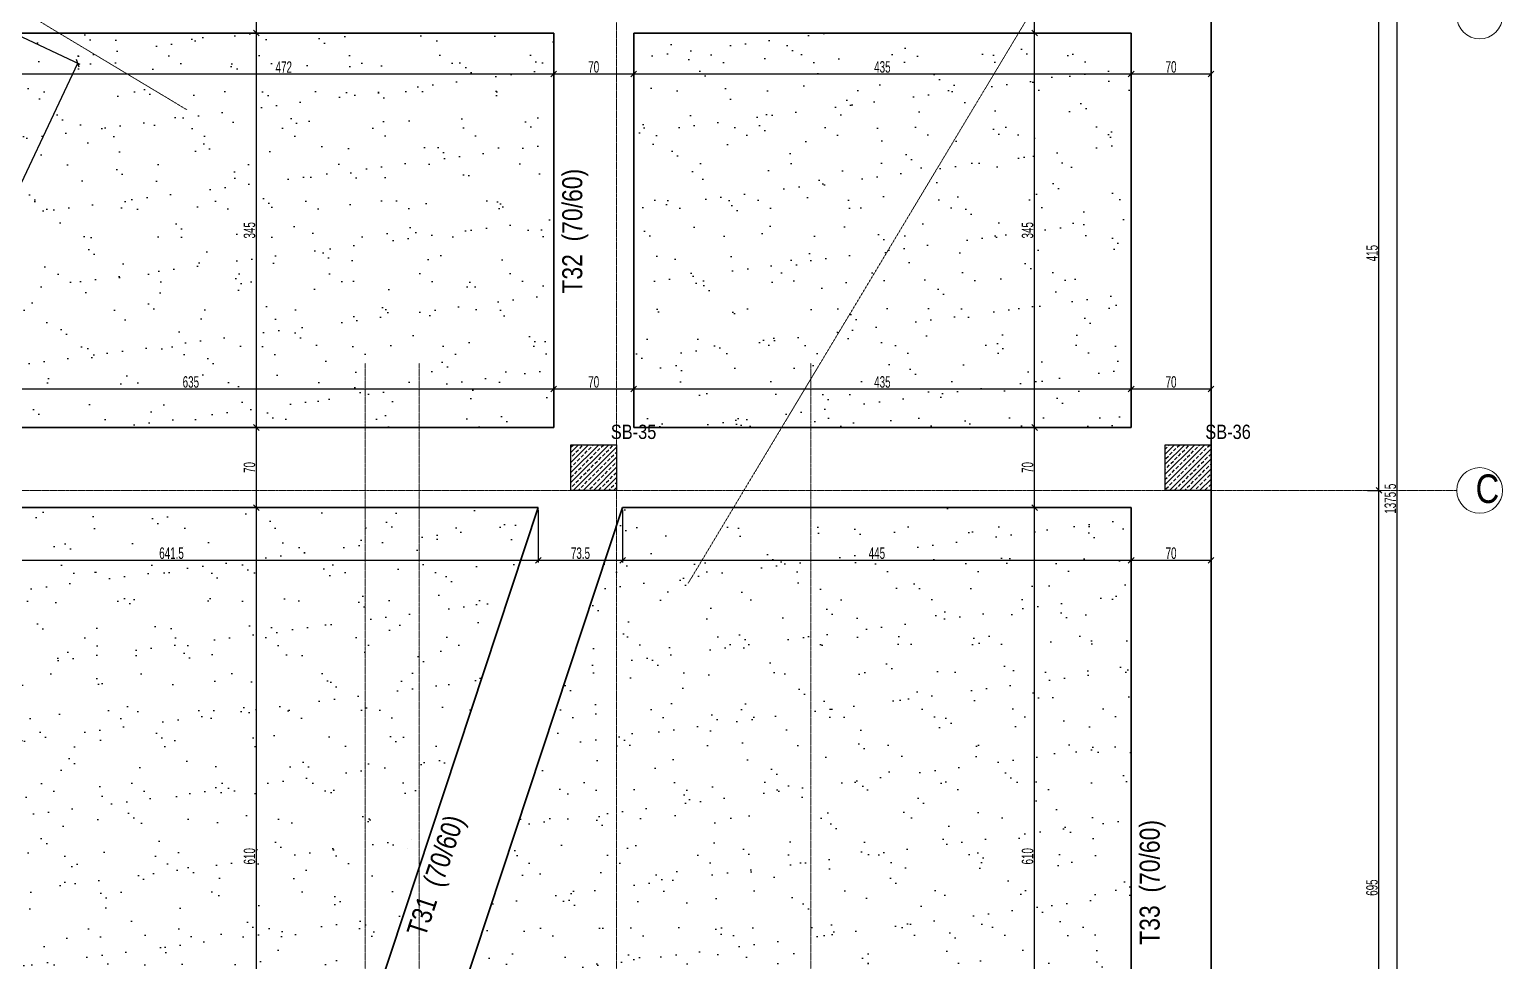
# Model space of a CAD drawing. Header units: millimetres. Extents: x -267 to 94375, y 6431 to 10838.
# Drawn here: x 6873 to 8162, y 7225 to 8040 of the extents above; entities that cross this region are included whole.
import ezdxf

# ---------------------------------------------------------------- set-up
doc = ezdxf.new("R2010")
doc.units = ezdxf.units.MM
doc.header["$LTSCALE"] = 0.0001
doc.linetypes.add('DASHED', pattern=[19.05, 12.7, -6.35])
for name, color, linetype, lineweight in [('AKS BALONU (BEYKENT)', 7, 'Continuous', 20), ('AKS CIZGISI (BEYKENT)', 252, 'DASHED', 20), ('AKS NO (BEYKENT)', 3, 'Continuous', 20), ('AKS OLCU (BEYKENT)', 200, 'Continuous', 20), ('KOLON (BEYKENT)', 3, 'Continuous', 30), ('KOLON ISMI (BEYKENT)', 91, 'Continuous', 20), ('OLCU (BEYKENT)', 14, 'Continuous', 20), ('TARAMA (BEYKENT)', 252, 'Continuous', 25), ('TEMEL (BEYKENT)', 2, 'Continuous', 35), ('TEMEL ISMI (BEYKENT)', 40, 'Continuous', 20)]:
    doc.layers.add(name, color=color, linetype=linetype, lineweight=lineweight)
doc.styles.add('DSMOLC-50', font='bahnschrift light condensed', dxfattribs={"width": 0.75, "height": 10})
doc.styles.add('YAZI (BEYKENT)', font='')
doc.styles.get('YAZI (BEYKENT)').set_extended_font_data('Bahnschrift Light Condensed')
doc.dimstyles.new('DSMOLC-50', dxfattribs={"dimtxt": 10, "dimasz": 5, "dimexe": 2, "dimexo": 2, "dimgap": 1, "dimtad": 1, "dimdec": 1, "dimrnd": 0.5, "dimzin": 12, "dimdsep": 46, "dimtxsty": 'DSMOLC-50', "dimblk": 'OBLIQUE', "dimblk1": 'OBLIQUE', "dimblk2": 'OBLIQUE', "dimcen": 0, "dimclrt": 7, "dimadec": 0, "dimazin": 0, "dimtfac": 1, "dimtdec": 4, "dimtix": 1, "dimtmove": 2, "dimatfit": 3, "dimfxl": 1, "dimtzin": 0, "dimarcsym": 0})
pattern_1 = [(45, (404.937, 6438.231), (-4.4194174, 4.4194174), []), (45, (409.3565, 6438.231), (-4.4194174, 4.4194174), [3.125, -1.5625])]
pattern_2 = [(37.5, (-1463.6, 5137.655), (-1.60003, 48.94132), [0, -38.608, 0, -43.18, 0, -41.275]), (7.5, (-1463.6, 5137.655), (44.95233, 71.6825), [0, -20.828, 0, -34.798, 0, -13.335]), (327.5, (-1494.84, 5137.655), (79.09924, 0.14372), [0, -12.7, 0, -45.72, 0, -59.69]), (317.5, (-1494.84, 5137.655), (76.35565, 22.29293), [0, -6.35, 0, -29.972, 0, -34.29])]

# ---------------------------------------------------------------- blocks, each defined once
blk = doc.blocks.new('_Oblique')
at = {"color": 0, "linetype": 'ByBlock', "lineweight": -2}
blk.add_line((-0.5, -0.5), (0.5, 0.5), dxfattribs=at)
blk = doc.blocks.new('*D53')
at = {"layer": 'AKS OLCU (BEYKENT)', "color": 0, "lineweight": -2, "transparency": 16777216}
for p, q in [((8043.6, 7636.8), (8055.6, 7636.8)), ((8053.6, 6941.8), (8053.6, 7636.8)), ((8043.6, 6941.8), (8055.6, 6941.8))]:
    blk.add_line(p, q, dxfattribs=at)
at = {"layer": 'DEFPOINTS', "color": 0, "lineweight": -3, "transparency": 16777216}
for p in [(8041.6, 7636.8), (8053.6, 7636.8), (8041.6, 6941.8)]:
    blk.add_point(p, dxfattribs=at)
at = {"layer": 'AKS OLCU (BEYKENT)', "color": 0, "lineweight": -2, "transparency": 16777216, "xscale": 5, "yscale": 5, "zscale": 5}
for p, rotation in [((8053.6, 7636.8), 90), ((8053.6, 6941.8), 270)]:
    blk.add_blockref('_Oblique', p, dxfattribs=dict(at, rotation=rotation))
at = {"layer": 'AKS OLCU (BEYKENT)', "color": 7, "transparency": 16777216, "insert": (8047.5, 7289.3), "char_height": 10, "attachment_point": 5, "rotation": 90, "style": 'DSMOLC-50'}
blk.add_mtext('695', dxfattribs=at)
blk = doc.blocks.new('*D54')
at = {"layer": 'AKS OLCU (BEYKENT)', "color": 0, "lineweight": -2, "transparency": 16777216}
for p, q in [((8043.6, 8051.8), (8055.6, 8051.8)), ((8053.6, 7636.8), (8053.6, 8051.8)), ((8043.6, 7636.8), (8055.6, 7636.8))]:
    blk.add_line(p, q, dxfattribs=at)
at = {"layer": 'DEFPOINTS', "color": 0, "lineweight": -3, "transparency": 16777216}
for p in [(8041.6, 8051.8), (8053.6, 8051.8), (8041.6, 7636.8)]:
    blk.add_point(p, dxfattribs=at)
at = {"layer": 'AKS OLCU (BEYKENT)', "color": 0, "lineweight": -2, "transparency": 16777216, "xscale": 5, "yscale": 5, "zscale": 5}
for p, rotation in [((8053.6, 8051.8), 90), ((8053.6, 7636.8), 270)]:
    blk.add_blockref('_Oblique', p, dxfattribs=dict(at, rotation=rotation))
at = {"layer": 'AKS OLCU (BEYKENT)', "color": 7, "transparency": 16777216, "insert": (8047.6, 7844.3), "char_height": 10, "attachment_point": 5, "rotation": 90, "style": 'DSMOLC-50'}
blk.add_mtext('415', dxfattribs=at)
blk = doc.blocks.new('*D56')
at = {"layer": 'AKS OLCU (BEYKENT)', "color": 0, "lineweight": -2, "transparency": 16777216}
for p, q in [((8043.6, 8317.3), (8071.6, 8317.3)), ((8069.6, 6941.8), (8069.6, 8317.3)), ((8043.6, 6941.8), (8071.6, 6941.8))]:
    blk.add_line(p, q, dxfattribs=at)
at = {"layer": 'DEFPOINTS', "color": 0, "lineweight": -3, "transparency": 16777216}
for p in [(8041.6, 8317.3), (8069.6, 8317.3), (8041.6, 6941.8)]:
    blk.add_point(p, dxfattribs=at)
at = {"layer": 'AKS OLCU (BEYKENT)', "color": 0, "lineweight": -2, "transparency": 16777216, "xscale": 5, "yscale": 5, "zscale": 5}
for p, rotation in [((8069.6, 8317.3), 90), ((8069.6, 6941.8), 270)]:
    blk.add_blockref('_Oblique', p, dxfattribs=dict(at, rotation=rotation))
at = {"layer": 'AKS OLCU (BEYKENT)', "color": 7, "transparency": 16777216, "insert": (8063.5, 7629.5), "char_height": 10, "attachment_point": 5, "rotation": 90, "style": 'DSMOLC-50'}
blk.add_mtext('1375.5', dxfattribs=at)
blk = doc.blocks.new('*D136')
at = {"layer": 'DEFPOINTS', "color": 0, "lineweight": -3, "transparency": 16777216}
for p in [(7318.2, 7621.8), (6676.7, 7587.7), (7318.2, 7575.7)]:
    blk.add_point(p, dxfattribs=at)
at = {"layer": 'OLCU (BEYKENT)', "color": 0, "lineweight": -2, "transparency": 16777216}
for p, q in [((7318.2, 7619.8), (7318.2, 7573.7)), ((6676.7, 7585.7), (6676.7, 7573.7)), ((6676.7, 7575.7), (7318.2, 7575.7))]:
    blk.add_line(p, q, dxfattribs=at)
at = {"layer": 'OLCU (BEYKENT)', "color": 0, "lineweight": -2, "transparency": 16777216, "xscale": 5, "yscale": 5, "zscale": 5, "rotation": 180}
blk.add_blockref('_Oblique', (6676.7, 7575.7), dxfattribs=at)
at = {"layer": 'OLCU (BEYKENT)', "color": 0, "lineweight": -2, "transparency": 16777216, "xscale": 5, "yscale": 5, "zscale": 5}
blk.add_blockref('_Oblique', (7318.2, 7575.7), dxfattribs=at)
at = {"layer": 'OLCU (BEYKENT)', "color": 7, "transparency": 16777216, "insert": (6997.4, 7581.8), "char_height": 10, "attachment_point": 5, "style": 'DSMOLC-50'}
blk.add_mtext('641.5', dxfattribs=at)
blk = doc.blocks.new('*D137')
at = {"layer": 'DEFPOINTS', "color": 0, "lineweight": -3, "transparency": 16777216}
for p in [(7318.2, 7621.8), (7392, 7621.8), (7392, 7575.7)]:
    blk.add_point(p, dxfattribs=at)
at = {"layer": 'OLCU (BEYKENT)', "color": 0, "lineweight": -2, "transparency": 16777216}
for p, q in [((7318.2, 7619.8), (7318.2, 7573.7)), ((7392, 7619.8), (7392, 7573.7)), ((7318.2, 7575.7), (7392, 7575.7))]:
    blk.add_line(p, q, dxfattribs=at)
at = {"layer": 'OLCU (BEYKENT)', "color": 0, "lineweight": -2, "transparency": 16777216, "xscale": 5, "yscale": 5, "zscale": 5, "rotation": 180}
blk.add_blockref('_Oblique', (7318.2, 7575.7), dxfattribs=at)
at = {"layer": 'OLCU (BEYKENT)', "color": 0, "lineweight": -2, "transparency": 16777216, "xscale": 5, "yscale": 5, "zscale": 5}
blk.add_blockref('_Oblique', (7392, 7575.7), dxfattribs=at)
at = {"layer": 'OLCU (BEYKENT)', "color": 7, "transparency": 16777216, "insert": (7355.1, 7581.8), "char_height": 10, "attachment_point": 5, "style": 'DSMOLC-50'}
blk.add_mtext('73.5', dxfattribs=at)
blk = doc.blocks.new('*D138')
at = {"layer": 'DEFPOINTS', "color": 0, "lineweight": -3, "transparency": 16777216}
for p in [(7392, 7621.8), (7836.8, 7587.7), (7836.8, 7575.7)]:
    blk.add_point(p, dxfattribs=at)
at = {"layer": 'OLCU (BEYKENT)', "color": 0, "lineweight": -2, "transparency": 16777216}
for p, q in [((7392, 7619.8), (7392, 7573.7)), ((7836.8, 7585.7), (7836.8, 7573.7)), ((7392, 7575.7), (7836.8, 7575.7))]:
    blk.add_line(p, q, dxfattribs=at)
at = {"layer": 'OLCU (BEYKENT)', "color": 0, "lineweight": -2, "transparency": 16777216, "xscale": 5, "yscale": 5, "zscale": 5, "rotation": 180}
blk.add_blockref('_Oblique', (7392, 7575.7), dxfattribs=at)
at = {"layer": 'OLCU (BEYKENT)', "color": 0, "lineweight": -2, "transparency": 16777216, "xscale": 5, "yscale": 5, "zscale": 5}
blk.add_blockref('_Oblique', (7836.8, 7575.7), dxfattribs=at)
at = {"layer": 'OLCU (BEYKENT)', "color": 7, "transparency": 16777216, "insert": (7614.4, 7581.8), "char_height": 10, "attachment_point": 5, "style": 'DSMOLC-50'}
blk.add_mtext('445', dxfattribs=at)
blk = doc.blocks.new('*D139')
at = {"layer": 'DEFPOINTS', "color": 0, "lineweight": -3, "transparency": 16777216}
for p in [(7836.8, 7587.7), (7906.7, 7587.7), (7906.7, 7575.7)]:
    blk.add_point(p, dxfattribs=at)
at = {"layer": 'OLCU (BEYKENT)', "color": 0, "lineweight": -2, "transparency": 16777216}
for p, q in [((7836.8, 7585.7), (7836.8, 7573.7)), ((7906.7, 7585.7), (7906.7, 7573.7)), ((7836.8, 7575.7), (7906.7, 7575.7))]:
    blk.add_line(p, q, dxfattribs=at)
at = {"layer": 'OLCU (BEYKENT)', "color": 0, "lineweight": -2, "transparency": 16777216, "xscale": 5, "yscale": 5, "zscale": 5, "rotation": 180}
blk.add_blockref('_Oblique', (7836.8, 7575.7), dxfattribs=at)
at = {"layer": 'OLCU (BEYKENT)', "color": 0, "lineweight": -2, "transparency": 16777216, "xscale": 5, "yscale": 5, "zscale": 5}
blk.add_blockref('_Oblique', (7906.7, 7575.7), dxfattribs=at)
at = {"layer": 'OLCU (BEYKENT)', "color": 7, "transparency": 16777216, "insert": (7871.7, 7581.8), "char_height": 10, "attachment_point": 5, "style": 'DSMOLC-50'}
blk.add_mtext('70', dxfattribs=at)
blk = doc.blocks.new('*D157')
at = {"layer": 'DEFPOINTS', "color": 0, "lineweight": -3, "transparency": 16777216}
for p in [(7331.7, 7737.5), (7331.7, 7725.5), (6696.9, 7691.8)]:
    blk.add_point(p, dxfattribs=at)
at = {"layer": 'OLCU (BEYKENT)', "color": 0, "lineweight": -2, "transparency": 16777216}
for p, q in [((7331.7, 7735.5), (7331.7, 7723.5)), ((6696.9, 7693.8), (6696.9, 7727.5)), ((6696.9, 7725.5), (7331.7, 7725.5))]:
    blk.add_line(p, q, dxfattribs=at)
at = {"layer": 'OLCU (BEYKENT)', "color": 0, "lineweight": -2, "transparency": 16777216, "xscale": 5, "yscale": 5, "zscale": 5, "rotation": 180}
blk.add_blockref('_Oblique', (6696.9, 7725.5), dxfattribs=at)
at = {"layer": 'OLCU (BEYKENT)', "color": 0, "lineweight": -2, "transparency": 16777216, "xscale": 5, "yscale": 5, "zscale": 5}
blk.add_blockref('_Oblique', (7331.7, 7725.5), dxfattribs=at)
at = {"layer": 'OLCU (BEYKENT)', "color": 7, "transparency": 16777216, "insert": (7014.3, 7731.6), "char_height": 10, "attachment_point": 5, "style": 'DSMOLC-50'}
blk.add_mtext('635', dxfattribs=at)
blk = doc.blocks.new('*D158')
at = {"layer": 'DEFPOINTS', "color": 0, "lineweight": -3, "transparency": 16777216}
for p in [(7331.7, 7737.5), (7401.7, 7737.5), (7401.7, 7725.5)]:
    blk.add_point(p, dxfattribs=at)
at = {"layer": 'OLCU (BEYKENT)', "color": 0, "lineweight": -2, "transparency": 16777216}
for p, q in [((7331.7, 7735.5), (7331.7, 7723.5)), ((7401.7, 7735.5), (7401.7, 7723.5)), ((7331.7, 7725.5), (7401.7, 7725.5))]:
    blk.add_line(p, q, dxfattribs=at)
at = {"layer": 'OLCU (BEYKENT)', "color": 0, "lineweight": -2, "transparency": 16777216, "xscale": 5, "yscale": 5, "zscale": 5, "rotation": 180}
blk.add_blockref('_Oblique', (7331.7, 7725.5), dxfattribs=at)
at = {"layer": 'OLCU (BEYKENT)', "color": 0, "lineweight": -2, "transparency": 16777216, "xscale": 5, "yscale": 5, "zscale": 5}
blk.add_blockref('_Oblique', (7401.7, 7725.5), dxfattribs=at)
at = {"layer": 'OLCU (BEYKENT)', "color": 7, "transparency": 16777216, "insert": (7366.7, 7731.6), "char_height": 10, "attachment_point": 5, "style": 'DSMOLC-50'}
blk.add_mtext('70', dxfattribs=at)
blk = doc.blocks.new('*D159')
at = {"layer": 'DEFPOINTS', "color": 0, "lineweight": -3, "transparency": 16777216}
for p in [(7401.7, 7737.5), (7836.8, 7737.5), (7836.8, 7725.5)]:
    blk.add_point(p, dxfattribs=at)
at = {"layer": 'OLCU (BEYKENT)', "color": 0, "lineweight": -2, "transparency": 16777216}
for p, q in [((7401.7, 7735.5), (7401.7, 7723.5)), ((7836.8, 7735.5), (7836.8, 7723.5)), ((7401.7, 7725.5), (7836.8, 7725.5))]:
    blk.add_line(p, q, dxfattribs=at)
at = {"layer": 'OLCU (BEYKENT)', "color": 0, "lineweight": -2, "transparency": 16777216, "xscale": 5, "yscale": 5, "zscale": 5, "rotation": 180}
blk.add_blockref('_Oblique', (7401.7, 7725.5), dxfattribs=at)
at = {"layer": 'OLCU (BEYKENT)', "color": 0, "lineweight": -2, "transparency": 16777216, "xscale": 5, "yscale": 5, "zscale": 5}
blk.add_blockref('_Oblique', (7836.8, 7725.5), dxfattribs=at)
at = {"layer": 'OLCU (BEYKENT)', "color": 7, "transparency": 16777216, "insert": (7619.2, 7731.6), "char_height": 10, "attachment_point": 5, "style": 'DSMOLC-50'}
blk.add_mtext('435', dxfattribs=at)
blk = doc.blocks.new('*D160')
at = {"layer": 'DEFPOINTS', "color": 0, "lineweight": -3, "transparency": 16777216}
for p in [(7836.8, 7737.5), (7906.7, 7737.5), (7906.7, 7725.5)]:
    blk.add_point(p, dxfattribs=at)
at = {"layer": 'OLCU (BEYKENT)', "color": 0, "lineweight": -2, "transparency": 16777216}
for p, q in [((7836.8, 7735.5), (7836.8, 7723.5)), ((7906.7, 7735.5), (7906.7, 7723.5)), ((7836.8, 7725.5), (7906.7, 7725.5))]:
    blk.add_line(p, q, dxfattribs=at)
at = {"layer": 'OLCU (BEYKENT)', "color": 0, "lineweight": -2, "transparency": 16777216, "xscale": 5, "yscale": 5, "zscale": 5, "rotation": 180}
blk.add_blockref('_Oblique', (7836.8, 7725.5), dxfattribs=at)
at = {"layer": 'OLCU (BEYKENT)', "color": 0, "lineweight": -2, "transparency": 16777216, "xscale": 5, "yscale": 5, "zscale": 5}
blk.add_blockref('_Oblique', (7906.7, 7725.5), dxfattribs=at)
at = {"layer": 'OLCU (BEYKENT)', "color": 7, "transparency": 16777216, "insert": (7871.7, 7731.6), "char_height": 10, "attachment_point": 5, "style": 'DSMOLC-50'}
blk.add_mtext('70', dxfattribs=at)
blk = doc.blocks.new('*D216')
at = {"layer": 'DEFPOINTS', "color": 0, "lineweight": -3, "transparency": 16777216}
for p in [(7059.7, 7621.8), (7071.7, 7621.8), (7059.7, 7011.7)]:
    blk.add_point(p, dxfattribs=at)
at = {"layer": 'OLCU (BEYKENT)', "color": 0, "lineweight": -2, "transparency": 16777216}
for p, q in [((7061.7, 7621.8), (7073.7, 7621.8)), ((7071.7, 7011.7), (7071.7, 7621.8)), ((7061.7, 7011.7), (7073.7, 7011.7))]:
    blk.add_line(p, q, dxfattribs=at)
at = {"layer": 'OLCU (BEYKENT)', "color": 0, "lineweight": -2, "transparency": 16777216, "xscale": 5, "yscale": 5, "zscale": 5}
for p, rotation in [((7071.7, 7621.8), 90), ((7071.7, 7011.7), 270)]:
    blk.add_blockref('_Oblique', p, dxfattribs=dict(at, rotation=rotation))
at = {"layer": 'OLCU (BEYKENT)', "color": 7, "transparency": 16777216, "insert": (7065.6, 7316.7), "char_height": 10, "attachment_point": 5, "rotation": 90, "style": 'DSMOLC-50'}
blk.add_mtext('610', dxfattribs=at)
blk = doc.blocks.new('*D217')
at = {"layer": 'DEFPOINTS', "color": 0, "lineweight": -3, "transparency": 16777216}
for p in [(7059.7, 7691.8), (7071.7, 7691.8), (7059.7, 7621.8)]:
    blk.add_point(p, dxfattribs=at)
at = {"layer": 'OLCU (BEYKENT)', "color": 0, "lineweight": -2, "transparency": 16777216}
for p, q in [((7061.7, 7691.8), (7073.7, 7691.8)), ((7071.7, 7621.8), (7071.7, 7691.8)), ((7061.7, 7621.8), (7073.7, 7621.8))]:
    blk.add_line(p, q, dxfattribs=at)
at = {"layer": 'OLCU (BEYKENT)', "color": 0, "lineweight": -2, "transparency": 16777216, "xscale": 5, "yscale": 5, "zscale": 5}
for p, rotation in [((7071.7, 7691.8), 90), ((7071.7, 7621.8), 270)]:
    blk.add_blockref('_Oblique', p, dxfattribs=dict(at, rotation=rotation))
at = {"layer": 'OLCU (BEYKENT)', "color": 7, "transparency": 16777216, "insert": (7065.6, 7656.8), "char_height": 10, "attachment_point": 5, "rotation": 90, "style": 'DSMOLC-50'}
blk.add_mtext('70', dxfattribs=at)
blk = doc.blocks.new('*D218')
at = {"layer": 'DEFPOINTS', "color": 0, "lineweight": -3, "transparency": 16777216}
for p in [(7059.7, 8036.8), (7071.7, 8036.8), (7059.7, 7691.8)]:
    blk.add_point(p, dxfattribs=at)
at = {"layer": 'OLCU (BEYKENT)', "color": 0, "lineweight": -2, "transparency": 16777216}
for p, q in [((7061.7, 8036.8), (7073.7, 8036.8)), ((7071.7, 7691.8), (7071.7, 8036.8)), ((7061.7, 7691.8), (7073.7, 7691.8))]:
    blk.add_line(p, q, dxfattribs=at)
at = {"layer": 'OLCU (BEYKENT)', "color": 0, "lineweight": -2, "transparency": 16777216, "xscale": 5, "yscale": 5, "zscale": 5}
for p, rotation in [((7071.7, 8036.8), 90), ((7071.7, 7691.8), 270)]:
    blk.add_blockref('_Oblique', p, dxfattribs=dict(at, rotation=rotation))
at = {"layer": 'OLCU (BEYKENT)', "color": 7, "transparency": 16777216, "insert": (7065.6, 7864.3), "char_height": 10, "attachment_point": 5, "rotation": 90, "style": 'DSMOLC-50'}
blk.add_mtext('345', dxfattribs=at)
blk = doc.blocks.new('*D219')
at = {"layer": 'DEFPOINTS', "color": 0, "lineweight": -3, "transparency": 16777216}
for p in [(7059.7, 8106.8), (7071.7, 8106.8), (7059.7, 8036.8)]:
    blk.add_point(p, dxfattribs=at)
at = {"layer": 'OLCU (BEYKENT)', "color": 0, "lineweight": -2, "transparency": 16777216}
for p, q in [((7061.7, 8106.8), (7073.7, 8106.8)), ((7071.7, 8036.8), (7071.7, 8106.8)), ((7061.7, 8036.8), (7073.7, 8036.8))]:
    blk.add_line(p, q, dxfattribs=at)
at = {"layer": 'OLCU (BEYKENT)', "color": 0, "lineweight": -2, "transparency": 16777216, "xscale": 5, "yscale": 5, "zscale": 5}
for p, rotation in [((7071.7, 8106.8), 90), ((7071.7, 8036.8), 270)]:
    blk.add_blockref('_Oblique', p, dxfattribs=dict(at, rotation=rotation))
at = {"layer": 'OLCU (BEYKENT)', "color": 7, "transparency": 16777216, "insert": (7065.6, 8071.8), "char_height": 10, "attachment_point": 5, "rotation": 90, "style": 'DSMOLC-50'}
blk.add_mtext('70', dxfattribs=at)
blk = doc.blocks.new('*D221')
at = {"layer": 'DEFPOINTS', "color": 0, "lineweight": -3, "transparency": 16777216}
for p in [(7740.3, 7621.8), (7752.3, 7621.8), (7740.3, 7011.7)]:
    blk.add_point(p, dxfattribs=at)
at = {"layer": 'OLCU (BEYKENT)', "color": 0, "lineweight": -2, "transparency": 16777216}
for p, q in [((7742.3, 7621.8), (7754.3, 7621.8)), ((7752.3, 7011.7), (7752.3, 7621.8)), ((7742.3, 7011.7), (7754.3, 7011.7))]:
    blk.add_line(p, q, dxfattribs=at)
at = {"layer": 'OLCU (BEYKENT)', "color": 0, "lineweight": -2, "transparency": 16777216, "xscale": 5, "yscale": 5, "zscale": 5}
for p, rotation in [((7752.3, 7621.8), 90), ((7752.3, 7011.7), 270)]:
    blk.add_blockref('_Oblique', p, dxfattribs=dict(at, rotation=rotation))
at = {"layer": 'OLCU (BEYKENT)', "color": 7, "transparency": 16777216, "insert": (7746.2, 7316.7), "char_height": 10, "attachment_point": 5, "rotation": 90, "style": 'DSMOLC-50'}
blk.add_mtext('610', dxfattribs=at)
blk = doc.blocks.new('*D222')
at = {"layer": 'DEFPOINTS', "color": 0, "lineweight": -3, "transparency": 16777216}
for p in [(7740.3, 7691.8), (7752.3, 7691.8), (7740.3, 7621.8)]:
    blk.add_point(p, dxfattribs=at)
at = {"layer": 'OLCU (BEYKENT)', "color": 0, "lineweight": -2, "transparency": 16777216}
for p, q in [((7742.3, 7691.8), (7754.3, 7691.8)), ((7752.3, 7621.8), (7752.3, 7691.8)), ((7742.3, 7621.8), (7754.3, 7621.8))]:
    blk.add_line(p, q, dxfattribs=at)
at = {"layer": 'OLCU (BEYKENT)', "color": 0, "lineweight": -2, "transparency": 16777216, "xscale": 5, "yscale": 5, "zscale": 5}
for p, rotation in [((7752.3, 7691.8), 90), ((7752.3, 7621.8), 270)]:
    blk.add_blockref('_Oblique', p, dxfattribs=dict(at, rotation=rotation))
at = {"layer": 'OLCU (BEYKENT)', "color": 7, "transparency": 16777216, "insert": (7746.2, 7656.8), "char_height": 10, "attachment_point": 5, "rotation": 90, "style": 'DSMOLC-50'}
blk.add_mtext('70', dxfattribs=at)
blk = doc.blocks.new('*D223')
at = {"layer": 'DEFPOINTS', "color": 0, "lineweight": -3, "transparency": 16777216}
for p in [(7740.3, 8036.8), (7752.3, 8036.8), (7740.3, 7691.8)]:
    blk.add_point(p, dxfattribs=at)
at = {"layer": 'OLCU (BEYKENT)', "color": 0, "lineweight": -2, "transparency": 16777216}
for p, q in [((7742.3, 8036.8), (7754.3, 8036.8)), ((7752.3, 7691.8), (7752.3, 8036.8)), ((7742.3, 7691.8), (7754.3, 7691.8))]:
    blk.add_line(p, q, dxfattribs=at)
at = {"layer": 'OLCU (BEYKENT)', "color": 0, "lineweight": -2, "transparency": 16777216, "xscale": 5, "yscale": 5, "zscale": 5}
for p, rotation in [((7752.3, 8036.8), 90), ((7752.3, 7691.8), 270)]:
    blk.add_blockref('_Oblique', p, dxfattribs=dict(at, rotation=rotation))
at = {"layer": 'OLCU (BEYKENT)', "color": 7, "transparency": 16777216, "insert": (7746.2, 7864.3), "char_height": 10, "attachment_point": 5, "rotation": 90, "style": 'DSMOLC-50'}
blk.add_mtext('345', dxfattribs=at)
blk = doc.blocks.new('*D224')
at = {"layer": 'DEFPOINTS', "color": 0, "lineweight": -3, "transparency": 16777216}
for p in [(7740.3, 8106.8), (7752.3, 8106.8), (7740.3, 8036.8)]:
    blk.add_point(p, dxfattribs=at)
at = {"layer": 'OLCU (BEYKENT)', "color": 0, "lineweight": -2, "transparency": 16777216}
for p, q in [((7742.3, 8106.8), (7754.3, 8106.8)), ((7752.3, 8036.8), (7752.3, 8106.8)), ((7742.3, 8036.8), (7754.3, 8036.8))]:
    blk.add_line(p, q, dxfattribs=at)
at = {"layer": 'OLCU (BEYKENT)', "color": 0, "lineweight": -2, "transparency": 16777216, "xscale": 5, "yscale": 5, "zscale": 5}
for p, rotation in [((7752.3, 8106.8), 90), ((7752.3, 8036.8), 270)]:
    blk.add_blockref('_Oblique', p, dxfattribs=dict(at, rotation=rotation))
at = {"layer": 'OLCU (BEYKENT)', "color": 7, "transparency": 16777216, "insert": (7746.2, 8071.8), "char_height": 10, "attachment_point": 5, "rotation": 90, "style": 'DSMOLC-50'}
blk.add_mtext('70', dxfattribs=at)
blk = doc.blocks.new('*D259')
at = {"layer": 'DEFPOINTS', "color": 0, "lineweight": -3, "transparency": 16777216}
for p in [(6859.6, 8036.8), (7331.7, 8013.1), (7331.7, 8001.1)]:
    blk.add_point(p, dxfattribs=at)
at = {"layer": 'OLCU (BEYKENT)', "color": 0, "lineweight": -2, "transparency": 16777216}
for p, q in [((6859.6, 8034.8), (6859.6, 7999.1)), ((7331.7, 8011.1), (7331.7, 7999.1)), ((6859.6, 8001.1), (7331.7, 8001.1))]:
    blk.add_line(p, q, dxfattribs=at)
at = {"layer": 'OLCU (BEYKENT)', "color": 0, "lineweight": -2, "transparency": 16777216, "xscale": 5, "yscale": 5, "zscale": 5, "rotation": 180}
blk.add_blockref('_Oblique', (6859.6, 8001.1), dxfattribs=at)
at = {"layer": 'OLCU (BEYKENT)', "color": 0, "lineweight": -2, "transparency": 16777216, "xscale": 5, "yscale": 5, "zscale": 5}
blk.add_blockref('_Oblique', (7331.7, 8001.1), dxfattribs=at)
at = {"layer": 'OLCU (BEYKENT)', "color": 7, "transparency": 16777216, "insert": (7095.6, 8007.1), "char_height": 10, "attachment_point": 5, "style": 'DSMOLC-50'}
blk.add_mtext('472', dxfattribs=at)
blk = doc.blocks.new('*D260')
at = {"layer": 'DEFPOINTS', "color": 0, "lineweight": -3, "transparency": 16777216}
for p in [(7331.7, 8013.1), (7401.7, 8013.1), (7401.7, 8001.1)]:
    blk.add_point(p, dxfattribs=at)
at = {"layer": 'OLCU (BEYKENT)', "color": 0, "lineweight": -2, "transparency": 16777216}
for p, q in [((7331.7, 8011.1), (7331.7, 7999.1)), ((7401.7, 8011.1), (7401.7, 7999.1)), ((7331.7, 8001.1), (7401.7, 8001.1))]:
    blk.add_line(p, q, dxfattribs=at)
at = {"layer": 'OLCU (BEYKENT)', "color": 0, "lineweight": -2, "transparency": 16777216, "xscale": 5, "yscale": 5, "zscale": 5, "rotation": 180}
blk.add_blockref('_Oblique', (7331.7, 8001.1), dxfattribs=at)
at = {"layer": 'OLCU (BEYKENT)', "color": 0, "lineweight": -2, "transparency": 16777216, "xscale": 5, "yscale": 5, "zscale": 5}
blk.add_blockref('_Oblique', (7401.7, 8001.1), dxfattribs=at)
at = {"layer": 'OLCU (BEYKENT)', "color": 7, "transparency": 16777216, "insert": (7366.7, 8007.2), "char_height": 10, "attachment_point": 5, "style": 'DSMOLC-50'}
blk.add_mtext('70', dxfattribs=at)
blk = doc.blocks.new('*D261')
at = {"layer": 'DEFPOINTS', "color": 0, "lineweight": -3, "transparency": 16777216}
for p in [(7401.7, 8013.1), (7836.8, 8013.1), (7836.8, 8001.1)]:
    blk.add_point(p, dxfattribs=at)
at = {"layer": 'OLCU (BEYKENT)', "color": 0, "lineweight": -2, "transparency": 16777216}
for p, q in [((7401.7, 8011.1), (7401.7, 7999.1)), ((7836.8, 8011.1), (7836.8, 7999.1)), ((7401.7, 8001.1), (7836.8, 8001.1))]:
    blk.add_line(p, q, dxfattribs=at)
at = {"layer": 'OLCU (BEYKENT)', "color": 0, "lineweight": -2, "transparency": 16777216, "xscale": 5, "yscale": 5, "zscale": 5, "rotation": 180}
blk.add_blockref('_Oblique', (7401.7, 8001.1), dxfattribs=at)
at = {"layer": 'OLCU (BEYKENT)', "color": 0, "lineweight": -2, "transparency": 16777216, "xscale": 5, "yscale": 5, "zscale": 5}
blk.add_blockref('_Oblique', (7836.8, 8001.1), dxfattribs=at)
at = {"layer": 'OLCU (BEYKENT)', "color": 7, "transparency": 16777216, "insert": (7619.2, 8007.2), "char_height": 10, "attachment_point": 5, "style": 'DSMOLC-50'}
blk.add_mtext('435', dxfattribs=at)
blk = doc.blocks.new('*D262')
at = {"layer": 'DEFPOINTS', "color": 0, "lineweight": -3, "transparency": 16777216}
for p in [(7836.8, 8013.1), (7906.7, 8013.1), (7906.7, 8001.1)]:
    blk.add_point(p, dxfattribs=at)
at = {"layer": 'OLCU (BEYKENT)', "color": 0, "lineweight": -2, "transparency": 16777216}
for p, q in [((7836.8, 8011.1), (7836.8, 7999.1)), ((7906.7, 8011.1), (7906.7, 7999.1)), ((7836.8, 8001.1), (7906.7, 8001.1))]:
    blk.add_line(p, q, dxfattribs=at)
at = {"layer": 'OLCU (BEYKENT)', "color": 0, "lineweight": -2, "transparency": 16777216, "xscale": 5, "yscale": 5, "zscale": 5, "rotation": 180}
blk.add_blockref('_Oblique', (7836.8, 8001.1), dxfattribs=at)
at = {"layer": 'OLCU (BEYKENT)', "color": 0, "lineweight": -2, "transparency": 16777216, "xscale": 5, "yscale": 5, "zscale": 5}
blk.add_blockref('_Oblique', (7906.7, 8001.1), dxfattribs=at)
at = {"layer": 'OLCU (BEYKENT)', "color": 7, "transparency": 16777216, "insert": (7871.7, 8007.2), "char_height": 10, "attachment_point": 5, "style": 'DSMOLC-50'}
blk.add_mtext('70', dxfattribs=at)
blk = doc.blocks.new('*D287')
at = {"layer": 'DEFPOINTS', "color": 0, "lineweight": -3, "transparency": 16777216}
for p in [(6859.6, 8036.8), (6915.4, 8010.4), (6696.9, 7691.8)]:
    blk.add_point(p, dxfattribs=at)
at = {"layer": 'OLCU (BEYKENT)', "color": 0, "lineweight": -2, "transparency": 16777216}
for p, q in [((6861.4, 8035.9), (6917.2, 8009.6)), ((6752.7, 7665.4), (6915.4, 8010.4)), ((6698.7, 7690.9), (6754.5, 7664.6))]:
    blk.add_line(p, q, dxfattribs=at)
at = {"layer": 'OLCU (BEYKENT)', "color": 0, "lineweight": -2, "transparency": 16777216, "xscale": 5, "yscale": 5, "zscale": 5}
for p, rotation in [((6915.4, 8010.4), 64.75238115121742), ((6752.7, 7665.4), 244.7523811512174)]:
    blk.add_blockref('_Oblique', p, dxfattribs=dict(at, rotation=rotation))
at = {"layer": 'OLCU (BEYKENT)', "color": 7, "lineweight": -3, "transparency": 16777216, "insert": (6828.5, 7840.5), "char_height": 10, "attachment_point": 5, "rotation": 64.7524, "style": 'DSMOLC-50'}
blk.add_mtext('381.5', dxfattribs=at)

msp = doc.modelspace()

# ---------------------------------------------------------------- hatches: boundary and pattern name
at = {"layer": 'TARAMA (BEYKENT)', "lineweight": -3}
h = msp.add_hatch(dxfattribs=at)
h.set_pattern_fill('AR-SAND', color=256, style=0)
h.set_pattern_definition(pattern_2)
h.paths.add_polyline_path([(7331.67, 8036.77), (6859.57, 8036.77), (6696.87, 7691.77), (7331.67, 7691.77)])
h = msp.add_hatch(dxfattribs=at)
h.set_pattern_fill('AR-SAND', color=256, style=0)
h.set_pattern_definition(pattern_2)
h.paths.add_polyline_path([(7836.76, 8036.77), (7401.67, 8036.77), (7401.67, 7691.77), (7836.76, 7691.77)])
at = {"layer": 'TARAMA (BEYKENT)'}
h = msp.add_hatch(dxfattribs=at)
h.set_pattern_fill('ANSI33', color=256, style=0, pattern_type=0)
h.set_pattern_definition(pattern_1)
h.paths.add_polyline_path([(7346.67, 7676.77), (7386.67, 7676.77), (7386.67, 7636.77), (7346.67, 7636.77)], flags=0)
h = msp.add_hatch(dxfattribs=at)
h.set_pattern_fill('ANSI33', color=256, style=0, pattern_type=0)
h.set_pattern_definition(pattern_1)
h.paths.add_polyline_path([(7866.66, 7676.77), (7906.66, 7676.77), (7906.66, 7636.77), (7866.66, 7636.77)], flags=0)
at = {"layer": 'TARAMA (BEYKENT)', "lineweight": -3}
h = msp.add_hatch(dxfattribs=at)
h.set_pattern_fill('AR-SAND', color=256, style=0)
h.set_pattern_definition(pattern_2)
h.paths.add_polyline_path([(7318.22, 7621.77), (6676.67, 7621.77), (6676.67, 7011.67), (7116.32, 7011.67)])
h = msp.add_hatch(dxfattribs=at)
h.set_pattern_fill('AR-SAND', color=256, style=0)
h.set_pattern_definition(pattern_2)
h.paths.add_polyline_path([(7836.76, 7621.77), (7391.95, 7621.77), (7190.05, 7011.67), (7836.76, 7011.67)])

# ---------------------------------------------------------------- linework, layer by layer
at = {"layer": 'AKS BALONU (BEYKENT)'}
for centre in [(8141.66, 8051.77), (8141.66, 7636.77)]:
    msp.add_circle(centre, 20, dxfattribs=at)
at = {"layer": 'AKS CIZGISI (BEYKENT)'}
for p, q in [((4726.51, 9341.19), (7011.11, 7969.59)), ((8009.61, 8488.77), (7449.22, 7555.41)), ((7906.66, 6731.77), (7906.66, 8317.3)), ((7386.67, 6731.77), (7386.67, 8197.37)), ((7166.67, 6731.77), (7166.67, 7748.07)), ((7213.93, 6731.77), (7213.93, 7748.07)), ((7556.67, 6731.77), (7556.67, 7748.07)), ((1736.01, 7636.77), (8121.66, 7636.77))]:
    msp.add_line(p, q, dxfattribs=at)
at = {"layer": 'KOLON (BEYKENT)'}
for points in [[(7346.67, 7676.77), (7386.67, 7676.77), (7386.67, 7636.77), (7346.67, 7636.77)], [(7866.66, 7676.77), (7906.66, 7676.77), (7906.66, 7636.77), (7866.66, 7636.77)]]:
    msp.add_lwpolyline(points, close=True, dxfattribs=at)
at = {"layer": 'TEMEL (BEYKENT)'}
for p, q in [((6859.57, 8036.77), (7331.67, 8036.77)), ((7331.67, 8036.77), (7331.67, 7691.77)), ((7401.67, 8036.77), (7836.76, 8036.77)), ((7401.67, 8036.77), (7401.67, 7691.77)), ((7836.76, 8036.77), (7836.76, 7691.77)), ((6696.87, 7691.77), (7331.67, 7691.77)), ((7401.67, 7691.77), (7836.76, 7691.77)), ((6676.67, 7621.77), (7318.22, 7621.77)), ((7318.22, 7621.77), (7116.32, 7011.67)), ((7391.95, 7621.77), (7190.05, 7011.67)), ((7391.95, 7621.77), (7836.76, 7621.77)), ((7836.76, 7621.77), (7836.76, 7011.67))]:
    msp.add_line(p, q, dxfattribs=at)
at = {"layer": 'TEMEL (BEYKENT)', "flags": 128}
msp.add_lwpolyline([(2418.92, 9052.91), (4159.33, 8008), (5289.22, 9889.83), (7906.66, 8318.33), (7906.66, 6941.77), (1516.67, 6941.77), (1516.67, 7550.16)], close=True, dxfattribs=at)

# ---------------------------------------------------------------- texts
at = {"layer": 'AKS NO (BEYKENT)', "style": 'YAZI (BEYKENT)'}
msp.add_text('C', height=25, dxfattribs=at).set_placement((8138.1, 7625.77))
at = {"layer": 'KOLON ISMI (BEYKENT)', "style": 'YAZI (BEYKENT)'}
for s, p in [('SB-35', (7381.67, 7681.77)), ('SB-36', (7901.66, 7681.77))]:
    msp.add_text(s, height=12.5, dxfattribs=at).set_placement(p)
at = {"layer": 'TEMEL ISMI (BEYKENT)', "style": 'YAZI (BEYKENT)'}
for s, rotation, p in [('T32  (70/60)', 90, (7356.67, 7808.91)), ('T31  (70/60)', 71.68885, (7219.31, 7245.23)), ('T33  (70/60)', 90, (7861.76, 7239.25))]:
    msp.add_text(s, height=17.5, rotation=rotation, dxfattribs=at).set_placement(p)

# ---------------------------------------------------------------- dimensions: what is measured, and where the dimension line sits
at = {"layer": 'AKS OLCU (BEYKENT)'}
for base, p1, p2, picture, middle in [((8069.63, 8317.3), (8041.63, 6941.77), (8041.63, 8317.3), '*D56', (8063.53, 7629.54)), ((8053.63, 8051.77), (8041.63, 7636.77), (8041.63, 8051.77), '*D54', (8047.58, 7844.27)), ((8053.63, 7636.77), (8041.63, 6941.77), (8041.63, 7636.77), '*D53', (8047.53, 7289.27))]:
    dim = msp.add_linear_dim(base=base, p1=p1, p2=p2, angle=90, dimstyle='DSMOLC-50', dxfattribs=at)
    dim.commit()
    dim.dimension.update_dxf_attribs({"geometry": picture, "text_midpoint": middle})
at = {"layer": 'OLCU (BEYKENT)'}
for base, p1, p2, picture, middle in [((7071.67, 8106.77), (7059.67, 8036.77), (7059.67, 8106.77), '*D219', (7065.57, 8071.77)), ((7752.3, 8106.77), (7740.3, 8036.77), (7740.3, 8106.77), '*D224', (7746.19, 8071.77)), ((7071.67, 8036.77), (7059.67, 7691.77), (7059.67, 8036.77), '*D218', (7065.57, 7864.27)), ((7752.3, 8036.77), (7740.3, 7691.77), (7740.3, 8036.77), '*D223', (7746.19, 7864.27)), ((7071.67, 7691.77), (7059.67, 7621.77), (7059.67, 7691.77), '*D217', (7065.57, 7656.77)), ((7752.3, 7691.77), (7740.3, 7621.77), (7740.3, 7691.77), '*D222', (7746.19, 7656.77)), ((7071.67, 7621.77), (7059.67, 7011.67), (7059.67, 7621.77), '*D216', (7065.57, 7316.72)), ((7752.3, 7621.77), (7740.3, 7011.67), (7740.3, 7621.77), '*D221', (7746.19, 7316.72))]:
    dim = msp.add_linear_dim(base=base, p1=p1, p2=p2, angle=90, dimstyle='DSMOLC-50', dxfattribs=at)
    dim.commit()
    dim.dimension.update_dxf_attribs({"geometry": picture, "text_midpoint": middle})
at = {"layer": 'OLCU (BEYKENT)', "lineweight": -3}
dim = msp.add_aligned_dim(p1=(6696.87, 7691.77), p2=(6859.57, 8036.77), distance=-61.75, dimstyle='DSMOLC-50', dxfattribs=at)
dim.commit()
dim.dimension.update_dxf_attribs({"geometry": '*D287', "text_midpoint": (6828.55, 7840.54)})
at = {"layer": 'OLCU (BEYKENT)'}
for base, p1, p2, picture, middle in [((7331.67, 8001.05), (6859.57, 8036.77), (7331.67, 8013.05), '*D259', (7095.62, 8007.11)), ((7401.67, 8001.05), (7331.67, 8013.05), (7401.67, 8013.05), '*D260', (7366.67, 8007.16)), ((7836.76, 8001.05), (7401.67, 8013.05), (7836.76, 8013.05), '*D261', (7619.22, 8007.16)), ((7906.66, 8001.05), (7836.76, 8013.05), (7906.66, 8013.05), '*D262', (7871.71, 8007.16)), ((7331.67, 7725.5), (6696.87, 7691.77), (7331.67, 7737.5), '*D157', (7014.27, 7731.61)), ((7401.67, 7725.5), (7331.67, 7737.5), (7401.67, 7737.5), '*D158', (7366.67, 7731.61)), ((7836.76, 7725.5), (7401.67, 7737.5), (7836.76, 7737.5), '*D159', (7619.22, 7731.61)), ((7906.66, 7725.5), (7836.76, 7737.5), (7906.66, 7737.5), '*D160', (7871.71, 7731.61)), ((7318.22, 7575.7339), (6676.6696, 7587.7339), (7318.22, 7621.7718), '*D136', (6997.4448, 7581.7855)), ((7391.95, 7575.73), (7318.22, 7621.77), (7391.95, 7621.77), '*D137', (7355.09, 7581.84)), ((7836.76, 7575.73), (7391.95, 7621.77), (7836.76, 7587.73), '*D138', (7614.36, 7581.79)), ((7906.66, 7575.73), (7836.76, 7587.73), (7906.66, 7587.73), '*D139', (7871.71, 7581.84))]:
    dim = msp.add_linear_dim(base=base, p1=p1, p2=p2, dimstyle='DSMOLC-50', dxfattribs=at)
    dim.commit()
    dim.dimension.update_dxf_attribs({"geometry": picture, "text_midpoint": middle})

doc.saveas('drawing.dxf')
